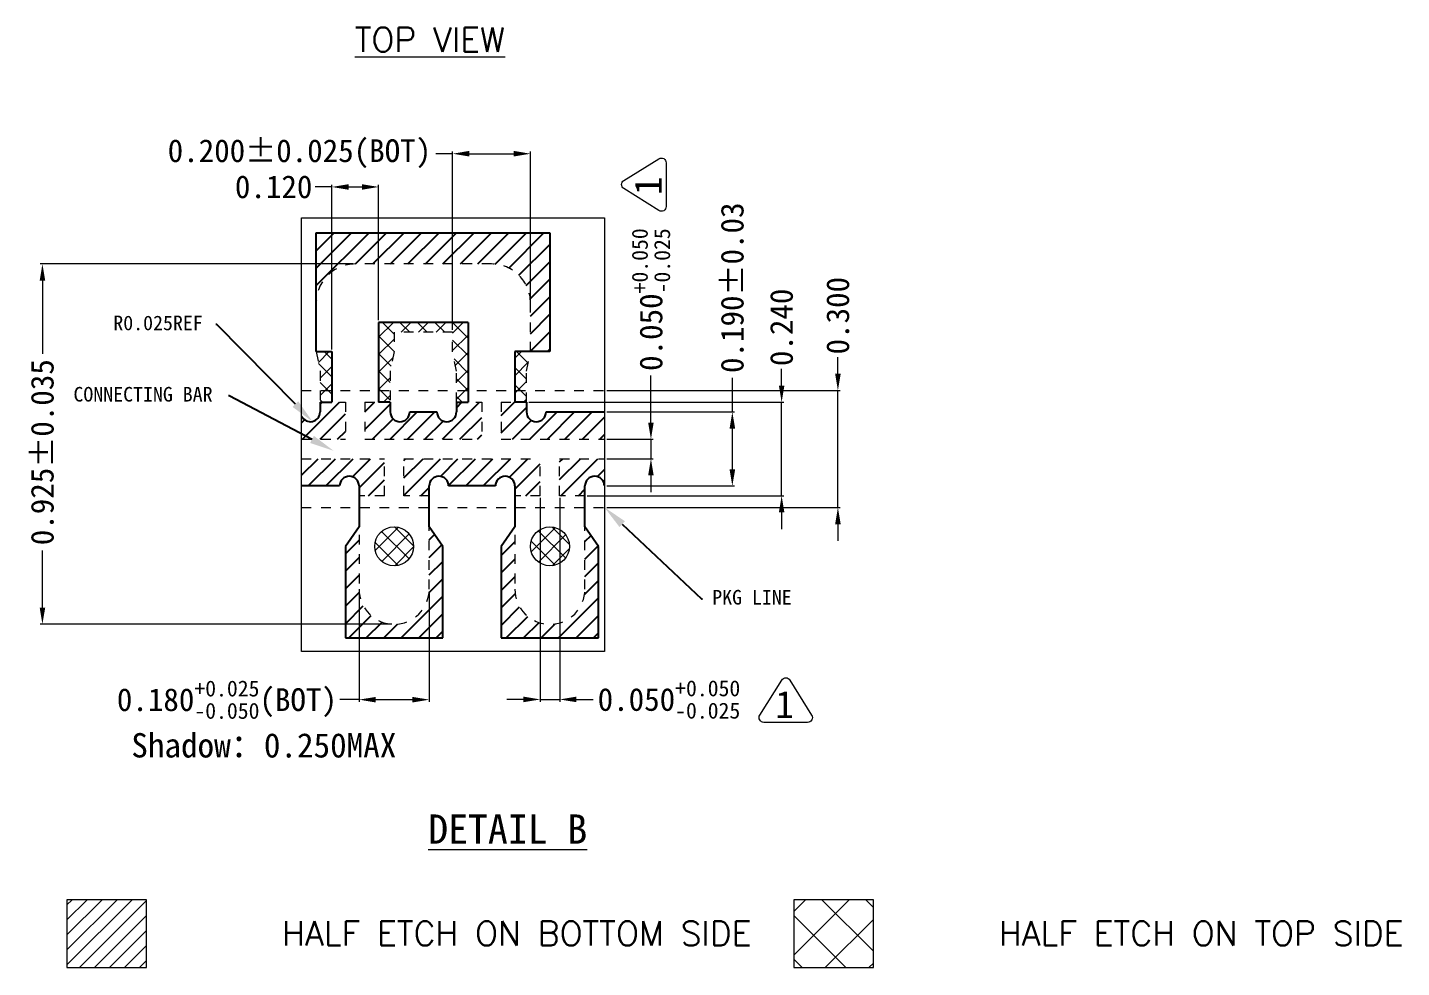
# Model space of a CAD drawing. Header units: millimetres. Extents: x 4219.1 to 4239.6, y 1730.8 to 1760.5.
# Drawn here: x 4225.46 to 4239.57, y 1730.84 to 1740.49 of the extents above; entities that cross this region are included whole.
import ezdxf
from ezdxf import colors
from ezdxf.entities.mleader import LeaderData, LeaderLine
from ezdxf.enums import TextEntityAlignment as Align
from ezdxf.math import Vec2, Vec3

# ---------------------------------------------------------------- set-up
doc = ezdxf.new("R2010")
doc.units = ezdxf.units.MM
doc.linetypes.add('DASHED', pattern=[0.75, 0.5, -0.25])
doc.linetypes.add('HIDDEN', pattern=[0.375, 0.25, -0.125])
for name, color, linetype in [('1', 7, 'Continuous'), ('1D', 4, 'Continuous'), ('EACH', 4, 'Continuous'), ('pkg', 2, 'DASHED'), ('标注', 4, 'Continuous')]:
    doc.layers.add(name, color=color, linetype=linetype)
doc.layers.add('Half-etch', color=6, linetype='Continuous', lineweight=5)
doc.layers.add('标注线', color=3, linetype='Continuous', lineweight=18)
doc.styles.add('SIMPLEX', font='SIMPLEX')
doc.styles.get("Standard").update_dxf_attribs({"font": 'SimSun.ttf'})
doc.styles.add('宋体', font='SimSun.ttf')
doc.dimstyles.new('0D$0', dxfattribs={"dimscale": 0.078, "dimtxt": 1.15, "dimasz": 1.15, "dimexe": 0.3, "dimexo": 0.3, "dimgap": 0.3, "dimtad": 0, "dimdec": 3, "dimzin": 1, "dimdsep": 46, "dimtxsty": 'SIMPLEX', "dimcen": 0.1, "dimclrd": 256, "dimclre": 256, "dimclrt": 256, "dimadec": 0, "dimazin": 0, "dimtfac": 1, "dimtdec": 3, "dimtofl": 0, "dimtmove": 0, "dimatfit": 3, "dimfxl": 1, "dimlwd": -1, "dimlwe": -1, "dimarcsym": 2})

# ---------------------------------------------------------------- blocks, each defined once
blk = doc.blocks.new('*D44')
at = {"layer": 'Defpoints', "color": 0, "transparency": 16777216}
for p in [(4231.388, 1736.766), (4233.785, 1736.766), (4231.388, 1735.566)]:
    blk.add_point(p, dxfattribs=at)
at = {"layer": '标注线', "lineweight": 5, "transparency": 16777216}
for p, q in [((4233.785, 1736.938), (4233.785, 1737.109)), ((4231.411, 1736.766), (4233.809, 1736.766)), ((4233.785, 1735.566), (4233.785, 1736.766)), ((4231.411, 1735.566), (4233.809, 1735.566)), ((4233.785, 1735.394), (4233.785, 1735.223))]:
    blk.add_line(p, q, dxfattribs=at)
at = {"layer": '标注线', "transparency": 16777216}
for points in [[(4233.757, 1736.938), (4233.814, 1736.938), (4233.785, 1736.766)], [(4233.814, 1735.394), (4233.757, 1735.394), (4233.785, 1735.566)]]:
    blk.add_solid(points, dxfattribs=at)
at = {"layer": '标注线', "lineweight": 5, "transparency": 16777216, "insert": (4233.785, 1737.535), "char_height": 0.234, "attachment_point": 5, "rotation": 90, "style": '宋体'}
blk.add_mtext('0.300', dxfattribs=at)
blk = doc.blocks.new('*D45')
at = {"layer": 'Defpoints', "color": 0, "transparency": 16777216}
for p in [(4231.388, 1736.546), (4232.701, 1736.546), (4231.388, 1735.786)]:
    blk.add_point(p, dxfattribs=at)
at = {"layer": '标注线', "lineweight": 5, "transparency": 16777216}
for p, q in [((4232.701, 1736.546), (4232.701, 1736.896)), ((4231.411, 1736.546), (4232.724, 1736.546)), ((4232.701, 1735.958), (4232.701, 1736.374)), ((4231.411, 1735.786), (4232.724, 1735.786))]:
    blk.add_line(p, q, dxfattribs=at)
at = {"layer": '标注线', "transparency": 16777216}
for points in [[(4232.73, 1736.374), (4232.672, 1736.374), (4232.701, 1736.546)], [(4232.672, 1735.958), (4232.73, 1735.958), (4232.701, 1735.786)]]:
    blk.add_solid(points, dxfattribs=at)
at = {"layer": '标注线', "lineweight": 5, "transparency": 16777216, "insert": (4232.701, 1737.822), "char_height": 0.23401, "attachment_point": 5, "rotation": 90, "style": '宋体'}
blk.add_mtext('0.190%%p0.03', dxfattribs=at)
blk = doc.blocks.new('*D46')
at = {"layer": 'Defpoints', "color": 0, "transparency": 16777216}
for p in [(4230.588, 1736.646), (4233.207, 1736.646), (4231.188, 1735.686)]:
    blk.add_point(p, dxfattribs=at)
at = {"layer": '标注线', "lineweight": 5, "transparency": 16777216}
for p, q in [((4233.207, 1736.818), (4233.207, 1736.989)), ((4230.611, 1736.646), (4233.231, 1736.646)), ((4233.207, 1735.686), (4233.207, 1736.646)), ((4231.211, 1735.686), (4233.231, 1735.686)), ((4233.207, 1735.514), (4233.207, 1735.343))]:
    blk.add_line(p, q, dxfattribs=at)
at = {"layer": '标注线', "transparency": 16777216}
for points in [[(4233.179, 1736.818), (4233.236, 1736.818), (4233.207, 1736.646)], [(4233.236, 1735.514), (4233.179, 1735.514), (4233.207, 1735.686)]]:
    blk.add_solid(points, dxfattribs=at)
at = {"layer": '标注线', "lineweight": 5, "transparency": 16777216, "insert": (4233.207, 1737.415), "char_height": 0.234, "attachment_point": 5, "rotation": 90, "style": '宋体'}
blk.add_mtext('0.240', dxfattribs=at)
blk = doc.blocks.new('*D47')
at = {"layer": 'Defpoints', "color": 0, "transparency": 16777216}
for p in [(4225.615, 1738.066), (4228.828, 1738.066), (4229.228, 1734.366)]:
    blk.add_point(p, dxfattribs=at)
at = {"layer": '标注线', "lineweight": 5, "transparency": 16777216}
for p, q in [((4228.804, 1738.066), (4225.592, 1738.066)), ((4225.615, 1737.894), (4225.615, 1737.142)), ((4225.615, 1734.538), (4225.615, 1735.124)), ((4229.204, 1734.366), (4225.592, 1734.366))]:
    blk.add_line(p, q, dxfattribs=at)
at = {"layer": '标注线', "transparency": 16777216}
for points in [[(4225.644, 1737.894), (4225.587, 1737.894), (4225.615, 1738.066)], [(4225.587, 1734.538), (4225.644, 1734.538), (4225.615, 1734.366)]]:
    blk.add_solid(points, dxfattribs=at)
at = {"layer": '标注线', "lineweight": 5, "transparency": 16777216, "insert": (4225.615, 1736.133), "char_height": 0.23401, "attachment_point": 5, "rotation": 90, "style": '宋体'}
blk.add_mtext('0.925%%p0.035', dxfattribs=at)
blk = doc.blocks.new('*D48')
at = {"layer": 'Defpoints', "color": 0, "transparency": 16777216}
for p in [(4230.628, 1739.198), (4230.628, 1737.666), (4229.828, 1737.366)]:
    blk.add_point(p, dxfattribs=at)
at = {"layer": '标注线', "lineweight": 5, "transparency": 16777216}
for p, q in [((4229.828, 1739.198), (4229.656, 1739.198)), ((4229.828, 1737.389), (4229.828, 1739.222)), ((4229.999, 1739.198), (4230.456, 1739.198)), ((4230.628, 1737.689), (4230.628, 1739.222))]:
    blk.add_line(p, q, dxfattribs=at)
at = {"layer": '标注线', "transparency": 16777216}
for points in [[(4229.999, 1739.227), (4229.999, 1739.17), (4229.828, 1739.198)], [(4230.456, 1739.17), (4230.456, 1739.227), (4230.628, 1739.198)]]:
    blk.add_solid(points, dxfattribs=at)
at = {"layer": '标注线', "lineweight": 5, "transparency": 16777216, "insert": (4228.255, 1739.198), "char_height": 0.23401, "attachment_point": 5, "style": '宋体'}
blk.add_mtext('0.200%%p0.025(BOT)', dxfattribs=at)
blk = doc.blocks.new('*D51')
at = {"layer": 'Defpoints', "color": 0, "transparency": 16777216}
for p in [(4228.868, 1734.726), (4229.588, 1734.726), (4229.588, 1733.592)]:
    blk.add_point(p, dxfattribs=at)
at = {"layer": '标注线', "lineweight": 5, "transparency": 16777216}
for p, q in [((4228.868, 1734.703), (4228.868, 1733.568)), ((4229.588, 1734.703), (4229.588, 1733.568)), ((4228.868, 1733.592), (4228.671, 1733.592)), ((4229.039, 1733.592), (4229.416, 1733.592))]:
    blk.add_line(p, q, dxfattribs=at)
at = {"layer": '标注线', "transparency": 16777216}
for points in [[(4229.039, 1733.62), (4229.039, 1733.563), (4228.868, 1733.592)], [(4229.416, 1733.563), (4229.416, 1733.62), (4229.588, 1733.592)]]:
    blk.add_solid(points, dxfattribs=at)
at = {"layer": '标注线', "lineweight": 5, "transparency": 16777216, "insert": (4227.51, 1733.592), "char_height": 0.23401, "attachment_point": 5, "style": '宋体'}
blk.add_mtext('\\A1;0.180{\\H0.163807;\\S+0.025^ -0.050;}(BOT)', dxfattribs=at)
blk = doc.blocks.new('*D52')
at = {"layer": 'Defpoints', "color": 0, "transparency": 16777216}
for p in [(4231.388, 1736.266), (4231.388, 1736.066), (4231.865, 1736.066)]:
    blk.add_point(p, dxfattribs=at)
at = {"layer": '标注线', "lineweight": 5, "transparency": 16777216}
for p, q in [((4231.865, 1736.438), (4231.865, 1736.92)), ((4231.411, 1736.266), (4231.888, 1736.266)), ((4231.865, 1736.266), (4231.865, 1736.066)), ((4231.411, 1736.066), (4231.888, 1736.066)), ((4231.865, 1735.894), (4231.865, 1735.723))]:
    blk.add_line(p, q, dxfattribs=at)
at = {"layer": '标注线', "transparency": 16777216}
for points in [[(4231.836, 1736.438), (4231.893, 1736.438), (4231.865, 1736.266)], [(4231.893, 1735.894), (4231.836, 1735.894), (4231.865, 1736.066)]]:
    blk.add_solid(points, dxfattribs=at)
at = {"layer": '标注线', "color": 1, "lineweight": 5, "transparency": 16777216, "insert": (4231.865, 1737.7), "char_height": 0.23401, "attachment_point": 5, "rotation": 90, "style": '宋体'}
blk.add_mtext('\\A1;0.050{\\H0.163807;\\S+0.050^ -0.025;}', dxfattribs=at)
blk = doc.blocks.new('*D53')
at = {"layer": 'Defpoints', "color": 0, "transparency": 16777216}
for p in [(4229.068, 1738.857), (4229.068, 1737.466), (4228.588, 1737.166)]:
    blk.add_point(p, dxfattribs=at)
at = {"layer": '标注线', "lineweight": 5, "transparency": 16777216}
for p, q in [((4228.588, 1738.857), (4228.416, 1738.857)), ((4228.588, 1737.189), (4228.588, 1738.88)), ((4228.759, 1738.857), (4228.896, 1738.857)), ((4229.068, 1737.489), (4229.068, 1738.88))]:
    blk.add_line(p, q, dxfattribs=at)
at = {"layer": '标注线', "transparency": 16777216}
for points in [[(4228.759, 1738.885), (4228.759, 1738.828), (4228.588, 1738.857)], [(4228.896, 1738.828), (4228.896, 1738.885), (4229.068, 1738.857)]]:
    blk.add_solid(points, dxfattribs=at)
at = {"layer": '标注线', "lineweight": 5, "transparency": 16777216, "insert": (4227.99, 1738.857), "char_height": 0.234, "attachment_point": 5, "style": '宋体'}
blk.add_mtext('0.120', dxfattribs=at)
blk = doc.blocks.new('*D54')
at = {"layer": 'Defpoints', "color": 0, "transparency": 16777216}
for p in [(4230.728, 1735.686), (4230.928, 1735.686), (4230.928, 1733.594)]:
    blk.add_point(p, dxfattribs=at)
at = {"layer": '标注线', "lineweight": 5, "transparency": 16777216}
for p, q in [((4230.728, 1735.663), (4230.728, 1733.571)), ((4230.928, 1735.663), (4230.928, 1733.571)), ((4230.556, 1733.594), (4230.384, 1733.594)), ((4230.728, 1733.594), (4230.928, 1733.594)), ((4231.099, 1733.594), (4231.271, 1733.594))]:
    blk.add_line(p, q, dxfattribs=at)
at = {"layer": '标注线', "transparency": 16777216}
for points in [[(4230.556, 1733.566), (4230.556, 1733.623), (4230.728, 1733.594)], [(4231.099, 1733.623), (4231.099, 1733.566), (4230.928, 1733.594)]]:
    blk.add_solid(points, dxfattribs=at)
at = {"layer": '标注线', "color": 1, "lineweight": 5, "transparency": 16777216, "insert": (4232.05, 1733.594), "char_height": 0.23401, "attachment_point": 5, "style": '宋体'}
blk.add_mtext('\\A1;0.050{\\H0.163807;\\S+0.050^ -0.025;}', dxfattribs=at)

msp = doc.modelspace()

# ---------------------------------------------------------------- hatches: boundary and pattern name
at = {"layer": 'EACH'}
h = msp.add_hatch(dxfattribs=at)
h.set_pattern_fill('ANSI31', color=256, scale=0.04)
h.paths.add_polyline_path([(4228.4275, 1737.666), (4228.4275, 1738.386), (4230.8275, 1738.386), (4230.8275, 1737.166), (4230.6275, 1737.166), (4230.6275, 1737.666, 0.4142136), (4230.2275, 1738.066), (4228.8275, 1738.066, 0.4142086)])
h.paths.add_polyline_path([(4230.3275, 1735.166), (4230.3275, 1734.226), (4231.3275, 1734.226), (4231.3275, 1735.166), (4231.1875, 1735.166), (4231.1875, 1734.726, -1), (4230.4675, 1734.726), (4230.4675, 1735.166)])
h.paths.add_polyline_path([(4228.7275, 1735.166), (4228.7275, 1734.226), (4229.7275, 1734.226), (4229.7275, 1735.166), (4229.5875, 1735.166), (4229.5875, 1734.726, -1), (4228.8675, 1734.726), (4228.8675, 1735.166)])
h.paths.add_polyline_path([(4229.3275, 1736.066), (4229.3275, 1735.686), (4229.5875, 1735.686), (4229.5875, 1735.786, -1), (4229.7875, 1735.786), (4230.2675, 1735.786, -1), (4230.4675, 1735.786), (4230.4675, 1735.686), (4230.7275, 1735.686), (4230.7275, 1736.066)])
h.paths.add_polyline_path([(4228.9275, 1736.646), (4228.9275, 1736.266), (4230.1275, 1736.266), (4230.1275, 1736.646), (4229.9875, 1736.646), (4229.8675, 1736.646), (4229.8675, 1736.546, -1), (4229.6675, 1736.546), (4229.3875, 1736.546, -1), (4229.1875, 1736.546), (4229.1875, 1736.646), (4229.0675, 1736.646)])
h.paths.add_polyline_path([(4230.3275, 1736.646), (4230.3275, 1736.266), (4231.3877, 1736.266), (4231.3877, 1736.546), (4230.7875, 1736.546, -1), (4230.5875, 1736.546), (4230.5875, 1736.646), (4230.4675, 1736.646)])
h.paths.add_polyline_path([(4228.6675, 1735.786, -1), (4228.8675, 1735.786), (4228.8675, 1735.686), (4229.1275, 1735.686), (4229.1275, 1736.066), (4228.2767, 1736.066), (4228.2767, 1735.786)])
h.paths.add_polyline_path([(4230.9275, 1735.686), (4230.9275, 1736.066), (4231.3877, 1736.066), (4231.3877, 1735.786), (4231.3875, 1735.786, 1), (4231.1875, 1735.786), (4231.1875, 1735.686)])
h.paths.add_polyline_path([(4228.7275, 1736.266), (4228.7275, 1736.646), (4228.5875, 1736.646), (4228.4675, 1736.646), (4228.4675, 1736.546, -0.804735), (4228.2767, 1736.5042), (4228.2767, 1736.266)])
h.paths.add_polyline_path([(4228.7275, 1735.166), (4228.8675, 1735.366), (4228.8675, 1735.166)])
h.paths.add_polyline_path([(4230.3275, 1735.166), (4230.4675, 1735.366), (4230.4675, 1735.166)])
h.paths.add_polyline_path([(4229.5875, 1735.166), (4229.5875, 1735.366), (4229.7275, 1735.166)])
h.paths.add_polyline_path([(4231.1875, 1735.166), (4231.1875, 1735.366), (4231.3275, 1735.166)])
at = {"layer": 'EACH', "lineweight": 5}
h = msp.add_hatch(dxfattribs=at)
h.set_pattern_fill('ANSI31', color=256, scale=0.8712, style=0)
h.set_pattern_definition([(45, (4269.81454, 1789.29133), (-0.07700393, 0.07700393), [])])
h.paths.add_polyline_path([(4226.6842, 1731.5356), (4225.8673, 1731.5356), (4225.8673, 1730.8413), (4226.6842, 1730.8413)])
at = {"layer": 'Half-etch', "lineweight": 0}
h = msp.add_hatch(dxfattribs=at)
h.set_pattern_fill('ANSI37', color=256, scale=0.04)
h.set_pattern_definition([(45, (-7.27246, 0), (-0.0898025612, 0.0898025612), []), (135, (-7.27246, 0), (-0.0898025612, -0.0898025612), [])])
h.paths.add_polyline_path([(4229.1875, 1736.646), (4229.1875, 1736.966), (4229.2275, 1737.166), (4229.2275, 1737.366), (4229.8275, 1737.366), (4229.8275, 1737.166), (4229.8675, 1736.966), (4229.8675, 1736.646), (4229.9875, 1736.646), (4229.9875, 1737.466), (4229.0675, 1737.466), (4229.0675, 1736.646)])
h.paths.add_polyline_path([(4231.0275, 1735.166, 1), (4230.6275, 1735.166, 1)])
h.paths.add_polyline_path([(4229.4275, 1735.166, 1), (4229.0275, 1735.166, 1)])
h.paths.add_polyline_path([(4228.4675, 1736.966), (4228.4675, 1736.646), (4228.5875, 1736.646), (4228.5875, 1737.166), (4228.4275, 1737.166)])
h.paths.add_polyline_path([(4230.5875, 1736.646), (4230.5875, 1736.966), (4230.6275, 1737.166), (4230.4675, 1737.166), (4230.4675, 1736.646), (4230.5875, 1736.646)])
at = {"layer": 'Half-etch', "lineweight": 5}
h = msp.add_hatch(dxfattribs=at)
h.set_pattern_fill('ANSI37', color=6, scale=0.1, style=0)
h.set_pattern_definition([(45, (7.42757, -0.6709), (-0.224506403, 0.224506403), []), (135, (7.42757, -0.6709), (-0.224506403, -0.224506403), [])])
h.paths.add_polyline_path([(4234.1494, 1731.5356), (4233.3325, 1731.5356), (4233.3325, 1730.8413), (4234.1494, 1730.8413)])

# ---------------------------------------------------------------- linework, layer by layer
at = {"color": 0}
for p, q in [((4228.4275, 1737.166, 0.0873), (4228.4275, 1738.386, 0.0873)), ((4228.4275, 1738.386, 0.0873), (4230.8275, 1738.386, 0.0873)), ((4230.8275, 1738.386, 0.0873), (4230.8275, 1737.166, 0.0873)), ((4229.0675, 1737.466, 0.0873), (4229.0675, 1736.646, 0.0873)), ((4229.9875, 1737.466, 0.0873), (4229.0675, 1737.466, 0.0873)), ((4229.9875, 1737.466, 0.0873), (4229.9875, 1736.646, 0.0873)), ((4228.4275, 1737.166, 0.0873), (4228.4275, 1737.166, 0.0873)), ((4228.4275, 1737.166, 0.0873), (4228.5875, 1737.166, 0.0873)), ((4228.5875, 1737.166, 0.0873), (4228.5875, 1736.646, 0.0873)), ((4230.8275, 1737.166, 0.0873), (4230.4675, 1737.166, 0.0873)), ((4230.4675, 1737.166, 0.0873), (4230.4675, 1736.646, 0.0873)), ((4228.8675, 1735.786, 0.0873), (4228.8675, 1735.366, 0.0873)), ((4229.5875, 1735.366, 0.0873), (4229.5875, 1735.786, 0.0873)), ((4230.4675, 1735.786, 0.0873), (4230.4675, 1735.366, 0.0873)), ((4231.1875, 1735.366, 0.0873), (4231.1875, 1735.786, 0.0873)), ((4228.8675, 1735.366, 0.0873), (4228.7275, 1735.166, 0.0873)), ((4229.7275, 1735.166, 0.0873), (4229.5875, 1735.366, 0.0873)), ((4230.4675, 1735.366, 0.0873), (4230.3275, 1735.166, 0.0873)), ((4231.3275, 1735.166, 0.0873), (4231.1875, 1735.366, 0.0873)), ((4228.7275, 1735.166, 0.0873), (4228.7275, 1734.226, 0.0873)), ((4229.7275, 1734.226, 0.0873), (4229.7275, 1735.166, 0.0873)), ((4230.3275, 1735.166, 0.0873), (4230.3275, 1734.226, 0.0873)), ((4231.3275, 1734.226, 0.0873), (4231.3275, 1735.166, 0.0873)), ((4228.7275, 1734.226, 0.0873), (4229.7275, 1734.226, 0.0873)), ((4230.3275, 1734.226, 0.0873), (4231.3275, 1734.226, 0.0873))]:
    msp.add_line(p, q, dxfattribs=at)
for p, q in [((4228.4675, 1736.646, 0.0873), (4228.5875, 1736.646, 0.0873)), ((4228.4675, 1736.646, 0.0873), (4228.4675, 1736.546, 0.0873)), ((4229.1875, 1736.646, 0.0873), (4229.0675, 1736.646, 0.0873)), ((4229.1875, 1736.646, 0.0873), (4229.1875, 1736.546, 0.0873)), ((4229.8675, 1736.646, 0.0873), (4229.9875, 1736.646, 0.0873)), ((4229.8675, 1736.646, 0.0873), (4229.8675, 1736.546, 0.0873)), ((4230.5875, 1736.646, 0.0873), (4230.4675, 1736.646, 0.0873)), ((4230.5875, 1736.646, 0.0873), (4230.5875, 1736.546, 0.0873))]:
    msp.add_line(p, q)
at = {"color": 0, "elevation": 0.0873}
for points in [[(4229.3875, 1736.546), (4229.6675, 1736.546)], [(4230.7875, 1736.546), (4231.3877, 1736.546)], [(4228.6675, 1735.786), (4228.2767, 1735.786)], [(4230.2675, 1735.786), (4229.7875, 1735.786)], [(4231.3877, 1735.786), (4231.3875, 1735.786)]]:
    msp.add_lwpolyline(points, dxfattribs=at)
for centre, start, end in [((4228.3675, 1736.546, 0.0873), 204.70059, 360), ((4229.2875, 1736.546, 0.0873), 180, 360), ((4229.7675, 1736.546, 0.0873), 180, 0), ((4230.6875, 1736.546, 0.0873), 180, 360), ((4228.7675, 1735.786, 0.0873), 0, 180), ((4229.6875, 1735.786, 0.0873), 0, 180), ((4230.3675, 1735.786, 0.0873), 0, 180), ((4231.2875, 1735.786, 0.0873), 0, 180)]:
    msp.add_arc(centre, 0.1, start, end)
at = {"layer": '1', "color": 7, "lineweight": 5}
for p, q in [((4225.8673, 1731.5356, 0.0683), (4225.8673, 1730.8413, 0.0683)), ((4226.6842, 1731.5356, 0.0683), (4225.8673, 1731.5356, 0.0683)), ((4226.6842, 1730.8413, 0.0683), (4226.6842, 1731.5356, 0.0683)), ((4233.3325, 1731.5356, 0.0683), (4233.3325, 1730.8413, 0.0683)), ((4234.1494, 1731.5356, 0.0683), (4233.3325, 1731.5356, 0.0683)), ((4234.1494, 1730.8413, 0.0683), (4234.1494, 1731.5356, 0.0683)), ((4225.8673, 1730.8413, 0.0683), (4226.6842, 1730.8413, 0.0683)), ((4233.3325, 1730.8413, 0.0683), (4234.1494, 1730.8413, 0.0683))]:
    msp.add_line(p, q, dxfattribs=at)
at = {"layer": '1D', "linetype": 'HIDDEN', "lineweight": 5, "ltscale": 0.15}
for p, q in [((4228.7275, 1736.646, 0.0873), (4228.7275, 1736.266, 0.0873)), ((4228.9275, 1736.646, 0.0873), (4228.9275, 1736.266, 0.0873)), ((4230.1275, 1736.646, 0.0873), (4230.1275, 1736.266, 0.0873)), ((4230.3275, 1736.646, 0.0873), (4230.3275, 1736.266, 0.0873)), ((4228.2767, 1736.266, 0.0873), (4228.7275, 1736.266, 0.0873)), ((4228.9275, 1736.266, 0.0873), (4230.1275, 1736.266, 0.0873)), ((4230.3275, 1736.266, 0.0873), (4231.3877, 1736.266, 0.0873)), ((4228.2767, 1736.066, 0.0873), (4229.1275, 1736.066, 0.0873)), ((4229.1275, 1735.686, 0.0873), (4229.1275, 1736.066, 0.0873)), ((4229.3275, 1736.066, 0.0873), (4230.7275, 1736.066, 0.0873)), ((4229.3275, 1735.686, 0.0873), (4229.3275, 1736.066, 0.0873)), ((4230.7275, 1735.686, 0.0873), (4230.7275, 1736.066, 0.0873)), ((4230.9275, 1736.066, 0.0873), (4231.3877, 1736.066, 0.0873)), ((4230.9275, 1735.686, 0.0873), (4230.9275, 1736.066, 0.0873))]:
    msp.add_line(p, q, dxfattribs=at)
at = {"layer": '1D', "linetype": 'HIDDEN', "lineweight": 5, "ltscale": 0.15, "elevation": 0.0873}
for points in [[(4230.5875, 1736.646), (4230.5875, 1736.966), (4230.6275, 1737.166), (4230.6275, 1737.666, 0.4142136), (4230.2275, 1738.066), (4228.8275, 1738.066, 0.4142136), (4228.4275, 1737.666), (4228.4275, 1737.166), (4228.4675, 1736.966), (4228.4675, 1736.646)], [(4228.8675, 1735.686), (4228.8675, 1734.726, 1), (4229.5875, 1734.726), (4229.5875, 1735.686)], [(4230.4675, 1735.686), (4230.4675, 1734.726, 1), (4231.1875, 1734.726), (4231.1875, 1735.686)]]:
    msp.add_lwpolyline(points, format="xyb", dxfattribs=at)
for points in [[(4229.8675, 1736.646), (4229.8675, 1736.966), (4229.8275, 1737.166), (4229.8275, 1737.366), (4229.2275, 1737.366), (4229.2275, 1737.166), (4229.1875, 1736.966), (4229.1875, 1736.646)], [(4228.4675, 1736.646), (4228.7275, 1736.646)], [(4228.9275, 1736.646), (4229.1875, 1736.646)], [(4229.8675, 1736.646), (4230.1275, 1736.646)], [(4230.3275, 1736.646), (4230.5875, 1736.646)], [(4229.1275, 1735.686), (4228.8675, 1735.686)], [(4229.5875, 1735.686), (4229.3275, 1735.686)], [(4230.7275, 1735.686), (4230.4675, 1735.686)], [(4231.1875, 1735.686), (4230.9275, 1735.686)]]:
    msp.add_lwpolyline(points, dxfattribs=at)
at = {"layer": 'Half-etch', "lineweight": 0}
for centre in [(4229.2275, 1735.166, 0.0873), (4230.8275, 1735.166, 0.0873)]:
    msp.add_circle(centre, 0.2, dxfattribs=at)
at = {"layer": 'pkg', "color": 2, "lineweight": 5, "ltscale": 0.1, "elevation": 0.0873}
for points in [[(4228.2767, 1736.766), (4231.3877, 1736.766)], [(4228.2767, 1735.566), (4231.3877, 1735.566)]]:
    msp.add_lwpolyline(points, dxfattribs=at)
at = {"layer": '标注', "color": 6, "lineweight": 5, "ltscale": 2}
msp.add_lwpolyline([(4231.5864, 1738.924), (4231.9464, 1739.1464, -0.5872916), (4232.0212, 1739.1047), (4232.0212, 1738.656, -0.5899404), (4231.9461, 1738.6145), (4231.5861, 1738.8408, -0.5551437)], format="xyb", close=True, dxfattribs=at)
at = {"layer": '标注', "color": 6, "lineweight": 5, "ltscale": 2, "elevation": -0.0002}
msp.add_lwpolyline([(4233.2931, 1733.7928), (4233.5154, 1733.4328, -0.5872916), (4233.4737, 1733.358), (4233.0251, 1733.358, -0.5899404), (4232.9836, 1733.4331), (4233.2099, 1733.7932, -0.5551437)], format="xyb", close=True, dxfattribs=at)
at = {"layer": '标注线', "lineweight": 5, "elevation": -0.0291}
msp.add_lwpolyline([(4231.3877, 1734.0854), (4228.2767, 1734.0854), (4228.2767, 1738.5386), (4231.3877, 1738.5386)], close=True, dxfattribs=at)

# ---------------------------------------------------------------- texts
at = {"layer": '标注', "color": 4, "linetype": 'ByBlock', "lineweight": 5, "insert": (4231.8367, 1738.8693, -0.0005), "char_height": 0.28, "width": 0.38731, "attachment_point": 5, "rotation": 90, "style": '宋体'}
msp.add_mtext('1', dxfattribs=at)
at = {"layer": '标注', "color": 4, "linetype": 'ByBlock', "lineweight": 5, "insert": (4233.2383, 1733.5425, -0.0008), "char_height": 0.28, "width": 0.38731, "attachment_point": 5, "style": '宋体'}
msp.add_mtext('1', dxfattribs=at)
at = {"layer": '标注线', "lineweight": 5}
for s, style, p in [('Shadow：0.250MAX', '宋体', (4229.2502, 1733.1231, -0.0451)), ('HALF ETCH ON BOTTOM SIDE', 'SIMPLEX', (4232.8984, 1731.1919)), ('HALF ETCH ON TOP SIDE', 'SIMPLEX', (4239.5952, 1731.1919))]:
    msp.add_text(s, height=0.25, dxfattribs=dict(at, style=style)).set_placement(p, align=Align.MIDDLE_RIGHT)
at = {"layer": '标注线', "lineweight": 5, "attachment_point": 5}
for s, insert, char_height, style in [('\\A1;{\\LTOP VIEW}', (4229.595, 1740.3695, 0.0291), 0.25, 'SIMPLEX'), ('{\\LDETAIL B}', (4230.3946, 1732.2631, -0.0275), 0.3, '宋体')]:
    msp.add_mtext(s, dxfattribs=dict(at, insert=insert, char_height=char_height, style=style))

# ---------------------------------------------------------------- dimensions: what is measured, and where the dimension line sits
at = {"layer": '标注线', "lineweight": 5}
for base, p1, p2, override, picture, middle in [((4230.6275, 1739.1982, 0.0582), (4229.8275, 1737.366, 0.0873), (4230.6275, 1737.666, 0.0873), {"dimscale": 0.078003, "dimtxt": 3, "dimasz": 2.2, "dimlfac": 0.25, "dimtxsty": '宋体', "dimtol": 1, "dimtp": 0.025, "dimtm": 0.025, "dimtofl": 1, "dimlwd": 5, "dimlwe": 5}, '*D48', (4228.2546, 1739.1982, 0.0582)), ((4229.5875, 1733.5917, 0.0873), (4228.8675, 1734.726, 0.0873), (4229.5875, 1734.726, 0.0873), {"dimscale": 0.078003, "dimtxt": 3, "dimasz": 2.2, "dimgap": 0.3, "dimlfac": 0.25, "dimtxsty": '宋体', "dimtol": 1, "dimlim": 0, "dimtp": 0.025, "dimtm": 0.05, "dimtfac": 0.7, "dimtofl": 1, "dimtolj": 1, "dimtzin": 0, "dimlwd": 5, "dimlwe": 5}, '*D51', (4227.5095, 1733.5917, 0.0873))]:
    dim = msp.add_linear_dim(base=base, p1=p1, p2=p2, angle=180, text='<>(BOT)', dimstyle='0D$0', override=override, dxfattribs=at)
    dim.commit()
    dim.dimension.update_dxf_attribs({"geometry": picture, "text_midpoint": middle, "dimtype": 128})
at = {"layer": '标注线', "color": 1, "lineweight": 5}
dim = msp.add_linear_dim(base=(4231.8648, 1736.066, 0.0582), p1=(4231.3877, 1736.266, 0.0873), p2=(4231.3877, 1736.066, 0.0873), angle=90, dimstyle='0D$0', override={"dimscale": 0.078003, "dimtxt": 3, "dimasz": 2.2, "dimlfac": 0.25, "dimtxsty": '宋体', "dimclrt": 1, "dimtol": 1, "dimtp": 0.05, "dimtm": 0.025, "dimtfac": 0.7, "dimtofl": 1, "dimtolj": 1, "dimtzin": 0, "dimlwd": 5, "dimlwe": 5}, dxfattribs=at)
dim.commit()
dim.dimension.update_dxf_attribs({"geometry": '*D52', "text_midpoint": (4231.8648, 1737.6996, 0.0582), "dimtype": 128})
at = {"layer": '标注线', "lineweight": 5}
dim = msp.add_linear_dim(base=(4229.0675, 1738.8565, 0.0873), p1=(4228.5875, 1737.166, 0.0873), p2=(4229.0675, 1737.466, 0.0873), dimstyle='0D$0', override={"dimscale": 0.078003, "dimtxt": 3, "dimasz": 2.2, "dimlfac": 0.25, "dimtxsty": '宋体', "dimtofl": 1, "dimlwd": 5, "dimlwe": 5}, dxfattribs=at)
dim.commit()
dim.dimension.update_dxf_attribs({"geometry": '*D53', "text_midpoint": (4227.9905, 1738.8565, 0.0873), "dimtype": 128})
for base, p1, p2, override, picture, middle in [((4232.701, 1736.546, 0.0873), (4231.3877, 1735.786, 0.0873), (4231.3877, 1736.546, 0.0873), {"dimscale": 0.078003, "dimtxt": 3, "dimasz": 2.2, "dimlfac": 0.25, "dimtxsty": '宋体', "dimtol": 1, "dimtp": 0.03, "dimtm": 0.03, "dimtofl": 1, "dimlwd": 5, "dimlwe": 5}, '*D45', (4232.701, 1737.8219, 0.0873)), ((4225.6153, 1738.066, 0.0873), (4229.2275, 1734.366, 0.0873), (4228.8275, 1738.066, 0.0873), {"dimscale": 0.078003, "dimtxt": 3, "dimasz": 2.2, "dimlfac": 0.25, "dimtxsty": '宋体', "dimtol": 1, "dimtp": 0.035, "dimtm": 0.035, "dimtofl": 1, "dimlwd": 5, "dimlwe": 5}, '*D47', (4225.6153, 1736.1328, 0.0873)), ((4233.7853, 1736.766, 0.0873), (4231.3877, 1735.566, 0.0873), (4231.3877, 1736.766, 0.0873), {"dimscale": 0.078003, "dimtxt": 3, "dimasz": 2.2, "dimlfac": 0.25, "dimtxsty": '宋体', "dimtofl": 1, "dimlwd": 5, "dimlwe": 5}, '*D44', (4233.7853, 1737.5346, 0.0873)), ((4233.2073, 1736.646, 0.0873), (4231.1875, 1735.686, 0.0873), (4230.5875, 1736.646, 0.0873), {"dimscale": 0.078003, "dimtxt": 3, "dimasz": 2.2, "dimlfac": 0.25, "dimtxsty": '宋体', "dimtofl": 1, "dimlwd": 5, "dimlwe": 5}, '*D46', (4233.2073, 1737.4146, 0.0873))]:
    dim = msp.add_linear_dim(base=base, p1=p1, p2=p2, angle=90, dimstyle='0D$0', override=override, dxfattribs=at)
    dim.commit()
    dim.dimension.update_dxf_attribs({"geometry": picture, "text_midpoint": middle, "dimtype": 128})
at = {"layer": '标注线', "color": 1, "lineweight": 5}
dim = msp.add_linear_dim(base=(4230.9275, 1733.5944), p1=(4230.7275, 1735.686, 0.0873), p2=(4230.9275, 1735.686, 0.0873), dimstyle='0D$0', override={"dimscale": 0.078003, "dimtxt": 3, "dimasz": 2.2, "dimgap": 0.3, "dimlfac": 0.25, "dimtxsty": '宋体', "dimclrt": 1, "dimtol": 1, "dimlim": 0, "dimtp": 0.05, "dimtm": 0.025, "dimtfac": 0.7, "dimtofl": 1, "dimtolj": 1, "dimtzin": 0, "dimlwd": 5, "dimlwe": 5}, dxfattribs=at)
dim.commit()
dim.dimension.update_dxf_attribs({"geometry": '*D54', "text_midpoint": (4232.0501, 1733.5944)})

# ---------------------------------------------------------------- leaders
at = {"layer": '标注线', "lineweight": 5}
ml = msp.add_multileader_mtext('Standard', dxfattribs=at)
ml.set_content('R0.025REF', color=256)
ml.set_leader_properties()
ml.build(insert=Vec2(0, 0))
ml.multileader.update_dxf_attribs({"dogleg_length": 0.01, "arrow_head_size": 0.25})
ctx = ml.context
ctx.base_point, ctx.char_height, ctx.arrow_head_size, ctx.landing_gap_size, ctx.plane_origin = Vec3(4226.2432, 1737.4456, 0.0582), 0.15, 0.25, 0.1, Vec3(4228.2842, 1736.44, 0.0582)
notes = []
notes.append((ctx, [(0, (1, 1, 0), (4227.4077, 1737.4456, 0.0582), (-1, 0), 0.01, [(0, [(4228.3889, 1736.4483, 0.0873)], 256, [])])]))
ctx.mtext.insert = Vec3(4226.3432, 1737.5357, 0.0582)
ml = msp.add_multileader_mtext('Standard', dxfattribs=at)
ml.set_content('CONNECTING BAR', color=256)
ml.set_leader_properties()
ml.build(insert=Vec2(0, 0))
ml.multileader.update_dxf_attribs({"dogleg_length": 0.01, "arrow_head_size": 0.25})
ctx = ml.context
ctx.base_point, ctx.char_height, ctx.arrow_head_size, ctx.landing_gap_size, ctx.plane_origin = Vec3(4225.8339, 1736.7131, 0.0582), 0.15, 0.25, 0.1, Vec3(4228.2842, 1736.1474, 0.0582)
notes.append((ctx, [(0, (1, 1, 0), (4227.5347, 1736.7131, 0.0582), (-1, 0), 0.01, [(0, [(4228.6056, 1736.1474, 0.0582)], 256, [])])]))
ctx.mtext.insert = Vec3(4225.9339, 1736.8032, 0.0582)
ml = msp.add_multileader_mtext('Standard', dxfattribs=at)
ml.set_content('PKG LINE', color=256)
ml.set_leader_properties()
ml.build(insert=Vec2(0, 0))
ml.multileader.update_dxf_attribs({"dogleg_length": 0.01, "arrow_head_size": 0.25})
ctx = ml.context
ctx.base_point, ctx.char_height, ctx.arrow_head_size, ctx.landing_gap_size, ctx.plane_origin = Vec3(4232.3945, 1734.6288, 0.0582), 0.15, 0.25, 0.1, Vec3(4231.3877, 1735.566, 0.0873)
notes.append((ctx, [(0, (1, 1, 0), (4232.3845, 1734.6288, 0.0582), (1, 0), 0.01, [(0, [(4231.3877, 1735.566, 0.0873)], 256, [])])]))
ctx.mtext.insert = Vec3(4232.4945, 1734.7189, 0.0582)
for ctx, leaders in notes:
    for number, flags, end, landing, length, lines in leaders:
        leader = LeaderData()
        leader.index, (leader.has_last_leader_line, leader.has_dogleg_vector, leader.attachment_direction) = number, flags
        leader.last_leader_point, leader.dogleg_vector, leader.dogleg_length = Vec3(end), Vec3(landing), length
        for number, points, colour, breaks in lines:
            line = LeaderLine()
            line.index, line.vertices, line.color, line.breaks = number, Vec3.list(points), colors.encode_raw_color(colour), breaks
            leader.lines.append(line)
        ctx.leaders.append(leader)

doc.saveas('drawing.dxf')
